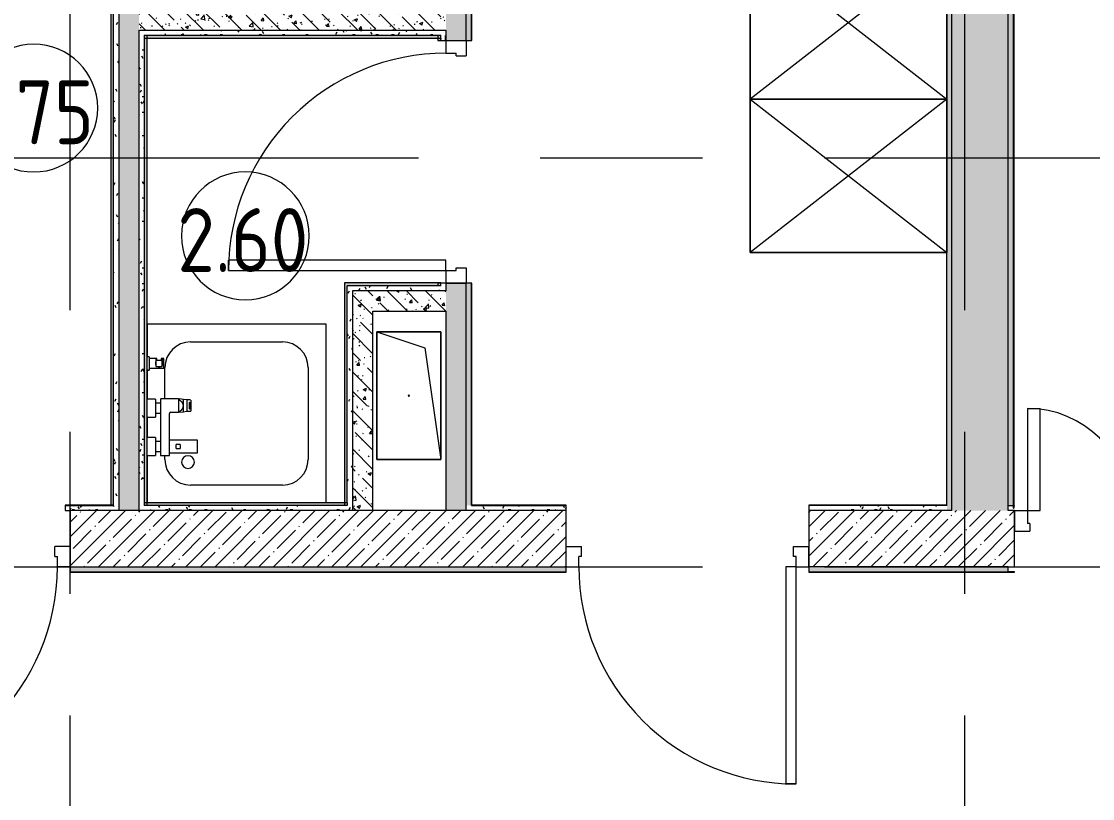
# Model space of a CAD drawing. Header units: millimetres. Extents: x 1322 to 199238, y -8553 to 29000.
# Drawn here: x 13638 to 17829, y 12493 to 15535 of the extents above; entities that cross this region are included whole.
import ezdxf

# ---------------------------------------------------------------- set-up
doc = ezdxf.new("R2010")
doc.units = ezdxf.units.MM
doc.linetypes.add('Осевая', pattern=[3175, 635, -476.25, 1587.5, -476.25])
for name, color, linetype, lineweight in [('A-AREA-IDEN', 7, 'Continuous', 9), ('A-DOOR', 7, 'Continuous', 9), ('A-DOOR-1', 7, 'Continuous', 13), ('A-DOOR-FRAM', 7, 'Continuous', 13), ('A-GENM', 7, 'Continuous', 9), ('A-WALL', 7, 'Continuous', 9), ('I-WALL', 7, 'Continuous', 9), ('P-SANR-FIXT', 7, 'Continuous', 9), ('Оси-2', 7, 'Осевая', 9)]:
    doc.layers.add(name, color=color, linetype=linetype, lineweight=lineweight)
for name, color, linetype, lineweight, true_color in [('A-WALL-1', 7, 'Continuous', 9, 0x3c3c3c), ('A-WALL-FNSH-1', 7, 'Continuous', 9, 0x3c3c3c), ('I-FURN-1', 7, 'Continuous', 9, 0xf0f0f0)]:
    doc.layers.add(name, color=color, linetype=linetype, lineweight=lineweight, true_color=true_color)
doc.styles.add('GOST Common_4', font='GOST_Common.ttf', dxfattribs={"width": 0.9, "height": 250})
pattern_1 = [(45, (-75531.33, 0), (-57.024626, 57.024626), []), (45, (-75474.3, 0), (-57.024626, 57.024626), [100.806, -20.161, 3.353, -16.808])]
pattern_2 = [(135, (-75531.33, 0), (-75.43415, -75.43415), [106.68, -17.78, 3.556, -17.78]), (135, (-75531.33, 75.39), (-75.43415, -75.43415), []), (50, (-75531.33, 0), (127.52922, -11.15758), [13.335, -146.685]), (355, (-75531.33, 0), (-24.66966, 133.74002), [10.668, -117.348]), (100.451, (-75520.7, -0.93), (102.85973, 122.58178), [11.333, -124.663]), (46.184, (-75531.33, 35.56), (189.75516, -29.43036), [20.002, -220.027]), (96.636, (-75515.51, 33.1), (166.1822, 173.1996), [17, -186.995]), (351.184, (-75531.33, 35.56), (166.18393, 173.19757), [16.002, -176.022]), (21, (-75513.55, 26.67), (106.13027, -71.58603), [13.335, -146.685]), (326, (-75513.55, 26.67), (43.26188, 128.93175), [10.668, -117.348]), (71.451, (-75504.7, 20.7), (149.39198, 57.34505), [11.333, -124.663]), (37.5, (-75531.326, 0), (2.162228, 59.188357), [3.353, -112.573, 3.353, -115.773, -117.792]), (37.5, (-75531.326, 0), (2.162228, 59.188357), [-235.052, 3.353, -114.44]), (7.5, (-75531.326, 0), (46.773857, 70.126152), [3.353, -64.567, 3.353, -109.906, -44.894]), (7.5, (-75531.326, 0), (46.773857, 70.126152), [-181.178, 3.353, -41.542]), (327.5, (-75570.975, 0), (94.913671, -4.010093), [3.353, -41.097, 3.353, -135.331, -184.023]), (327.5, (-75570.975, 0), (94.913671, -4.010093), [-183.134, 3.353, -180.67]), (317.5, (-75588.755, 0), (103.69057, 17.79882), [3.353, -54.432, 3.353, -88.748, -130.683]), (317.5, (-75588.755, 0), (103.69057, 17.79882), [-149.885, 3.353, -127.33])]
pattern_3 = [(0, (-75531.326, 0), (121.92, 30.48), [10.058, -81.382, 10.058, -81.382, -487.68]), (0, (-75531.326, 0), (121.92, 30.48), [-182.88, 10.058, -172.822, 10.058, -81.382, -213.36]), (0, (-75531.326, 0), (121.92, 30.48), [-457.2, 10.058, -50.902, 10.058, -142.342]), (120, (-75485.606, 15.24), (-87.356454, 90.345817), [10.058, -81.382, 10.058, -81.382, -487.68]), (120, (-75485.606, 15.24), (-87.356454, 90.345817), [-182.88, 10.058, -172.822, 10.058, -81.382, -213.36]), (120, (-75485.606, 15.24), (-87.356454, 90.345817), [-457.2, 10.058, -50.902, 10.058, -142.342]), (240, (-75470.366, 76.2), (-34.563546, -120.825817), [10.058, -81.382, 10.058, -81.382, -487.68]), (240, (-75470.366, 76.2), (-34.563546, -120.825817), [-182.88, 10.058, -172.822, 10.058, -81.382, -213.36]), (240, (-75470.366, 76.2), (-34.563546, -120.825817), [-457.2, 10.058, -50.902, 10.058, -142.342])]

# ---------------------------------------------------------------- blocks, each defined once
blk = doc.blocks.new('110_Дверь_СКБ_2Ст - Д-1_л_Лестничная клетка EIS60 2-32142534-План размещения напольных электротехнических лючков и розеток 1 этажа в осях 23_1-33')
at = {"layer": 'A-DOOR'}
for centre, radius, start, end in [((662.5, 110), 900, 90, 180), ((-637.5, 110), 400, 360, 90)]:
    blk.add_arc(centre, radius, start, end, dxfattribs=at)
at = {"layer": 'A-DOOR-1'}
for p, q in [((662.5, 1010), (612.5, 1010)), ((612.5, 110), (612.5, 1010)), ((662.5, 1010), (662.5, 110)), ((-637.5, 510), (-587.5, 510)), ((-637.5, 510), (-637.5, 110)), ((-587.5, 110), (-587.5, 510)), ((-637.5, 110), (-587.5, 110)), ((662.5, 110), (612.5, 110))]:
    blk.add_line(p, q, dxfattribs=at)
at = {"layer": 'A-DOOR-FRAM'}
for p, q in [((-687.5, 110), (-687.5, 30)), ((-687.5, 110), (-637.5, 110)), ((-637.5, 110), (-637.5, 60)), ((662.5, 110), (662.5, 60)), ((662.5, 110), (712.5, 110)), ((712.5, 110), (712.5, 30)), ((-627.5, 60), (-637.5, 60)), ((-627.5, 60), (-627.5, 30)), ((652.5, 60), (652.5, 30)), ((662.5, 60), (652.5, 60)), ((-687.5, 30), (-627.5, 30)), ((652.5, 30), (712.5, 30))]:
    blk.add_line(p, q, dxfattribs=at)
blk = doc.blocks.new('110_Дверь_СКБ_1Ст_Внутренняя1 - Д-8 950x2100h_охрана-31784688-План размещения напольных электротехнических лючков и розеток 1 этажа в осях 23_1-33')
at = {"layer": 'A-DOOR'}
blk.add_arc((437.5, 100), 850, 90, 180, dxfattribs=at)
at = {"layer": 'A-DOOR-1'}
for p, q in [((437.5, 950), (397.5, 950)), ((397.5, 100), (397.5, 950)), ((437.5, 950), (437.5, 100)), ((437.5, 100), (397.5, 100))]:
    blk.add_line(p, q, dxfattribs=at)
at = {"layer": 'A-DOOR-FRAM'}
for p, q in [((-462.5, 100), (-462.5, 20)), ((-462.5, 100), (-412.5, 100)), ((-412.5, 100), (-412.5, 60)), ((437.5, 100), (437.5, 60)), ((437.5, 100), (487.5, 100)), ((487.5, 100), (487.5, 20)), ((-402.5, 60), (-412.5, 60)), ((-402.5, 60), (-402.5, 20)), ((427.5, 60), (427.5, 20)), ((437.5, 60), (427.5, 60)), ((-462.5, 20), (-402.5, 20)), ((427.5, 20), (487.5, 20))]:
    blk.add_line(p, q, dxfattribs=at)
blk = doc.blocks.new('110_Дверь_СКБ_1Ст_Внутренняя1 - Д-8_п_ 950x2100h_охрана 2-32201800-План размещения напольных электротехнических лючков и розеток 1 этажа в осях 23_1-33')
at = {"layer": 'A-DOOR'}
blk.add_arc((-412.5, 110), 850, 360, 90, dxfattribs=at)
at = {"layer": 'A-DOOR-1'}
for p, q in [((-412.5, 960), (-372.5, 960)), ((-412.5, 960), (-412.5, 110)), ((-372.5, 110), (-372.5, 960)), ((-412.5, 110), (-372.5, 110))]:
    blk.add_line(p, q, dxfattribs=at)
at = {"layer": 'A-DOOR-FRAM'}
for p, q in [((-412.5, 110), (-462.5, 110)), ((-462.5, 110), (-462.5, 30)), ((-412.5, 110), (-412.5, 70)), ((487.5, 110), (437.5, 110)), ((437.5, 110), (437.5, 70)), ((487.5, 110), (487.5, 30)), ((-412.5, 70), (-402.5, 70)), ((-402.5, 70), (-402.5, 30)), ((427.5, 70), (437.5, 70)), ((427.5, 70), (427.5, 30)), ((-402.5, 30), (-462.5, 30)), ((487.5, 30), (427.5, 30))]:
    blk.add_line(p, q, dxfattribs=at)
blk = doc.blocks.new('110_Дверь_СКБ_1Ст_Внутренняя1 - Д-7_л__950x2100h_Туалет-32209783-План размещения напольных электротехнических лючков и розеток 1 этажа в осях 23_1-33')
at = {"layer": 'A-DOOR'}
blk.add_arc((-412.5, 40), 850, 360, 90, dxfattribs=at)
at = {"layer": 'A-DOOR-1'}
for p, q in [((-412.5, 890), (-372.5, 890)), ((-412.5, 890), (-412.5, 40)), ((-372.5, 40), (-372.5, 890)), ((-412.5, 40), (-372.5, 40))]:
    blk.add_line(p, q, dxfattribs=at)
at = {"layer": 'A-DOOR-FRAM'}
for p, q in [((-412.5, 40), (-462.5, 40)), ((-462.5, 40), (-462.5, -40)), ((-412.5, 40), (-412.5, 0)), ((-412.5, 0), (-402.5, 0)), ((-402.5, 0), (-402.5, -40)), ((427.5, 0), (437.5, 0)), ((427.5, 0), (427.5, -40)), ((487.5, 40), (437.5, 40)), ((437.5, 40), (437.5, 0)), ((487.5, 40), (487.5, -40)), ((-402.5, -40), (-462.5, -40)), ((487.5, -40), (427.5, -40))]:
    blk.add_line(p, q, dxfattribs=at)
blk = doc.blocks.new('SND_Aquanet_Душевой поддон_HX108_Квадратный_С опорами_Сантехкомплект__$ - 700х700-30766568-План размещения напольных электротехнических лючков и розеток 1 этажа в осях 23_1-33')
at = {"layer": 'P-SANR-FIXT'}
for p, q in [((350, 350), (-350, 350)), ((-350, 350), (-350, 220.5)), ((350, -348.9), (350, 350)), ((-180, 280), (180, 280)), ((-350, 171.7), (-350, 56.1)), ((-280, 57.1), (-280, 180)), ((280, 180), (280, -180)), ((-350, -13.9), (-350, -93.9)), ((-350, -163.9), (-350, -348.9)), ((-280, -180), (-280, -164.9)), ((180, -280), (-180, -280))]:
    blk.add_line(p, q, dxfattribs=at)
for centre, radius, start, end in [((-180, 180), 100, 90, 180), ((180, 180), 100, 0, 90), ((-190, -190), 25, 90, 270), ((-190, -190), 25, 270, 90), ((-180, -180), 100, 180, 270), ((180, -180), 100, 270, 0)]:
    blk.add_arc(centre, radius, start, end, dxfattribs=at)
blk = doc.blocks.new('GM_Отверстие прямоугольное _в плите_ - Отверстие-V23-План размещения напольных электротехнических лючков и розеток 1 этажа в осях 23_1-33')
at = {"layer": 'A-GENM'}
for p, q in [((-250, -125), (-250, 125)), ((-250, 125), (250, 125)), ((250, 125), (-250, 125)), ((-250, 125), (-250, -125)), ((-187.5, 62.5), (250, 125)), ((250, 125), (250, -125)), ((250, -125), (250, 125)), ((-250, -125), (-187.5, 62.5)), ((250, -125), (-250, -125)), ((-250, -125), (250, -125))]:
    blk.add_line(p, q, dxfattribs=at)
for start, end in [(360, 180), (180, 360)]:
    blk.add_arc((0, 0), 2.5, start, end, dxfattribs=at)
blk = doc.blocks.new('Шкаф параметрический - 1_151б-V90-План размещения напольных электротехнических лючков и розеток 1 этажа в осях 23_1-33')
at = {"layer": 'I-FURN-1'}
for p, q in [((0, 0), (600, -770)), ((0, -770), (600, 0)), ((600, 0), (0, 0)), ((0, 0), (0, -770)), ((0, -770), (0, 0)), ((0, 0), (600, 0)), ((600, -770), (600, 0)), ((600, 0), (600, -770)), ((0, -770), (600, -770)), ((600, -770), (0, -770))]:
    blk.add_line(p, q, dxfattribs=at)
blk = doc.blocks.new('Смеситель для ванны с душевым гарнитуром - Смеситель для ванны с душевым гарнитуром-30756537-План размещения напольных электротехнических лючков и розеток 1 этажа в осях 23_1-33')
at = {"layer": 'P-SANR-FIXT'}
for p, q in [((86751.6, 16069), (86751.6, 16036)), ((86751.6, 16069), (86751.6, 16036)), ((86821.6, 16036), (86821.6, 16069)), ((86821.6, 16036), (86821.6, 16069)), ((86901.6, 16069), (86901.6, 16036)), ((86901.6, 16069), (86901.6, 16036)), ((86971.6, 16036), (86971.6, 16069)), ((86971.6, 16036), (86971.6, 16069)), ((87085.6, 16069), (87085.6, 16061)), ((87087.2, 16061), (87085.6, 16061)), ((87085.6, 16061), (87087.2, 16061)), ((87136, 16061), (87087.2, 16061)), ((87092.4, 16061), (87092.4, 16003)), ((87130.9, 16033.7), (87130.9, 16061)), ((87136, 16061), (87137.6, 16061)), ((87137.6, 16061), (87136, 16061)), ((87137.6, 16061), (87137.6, 16069)), ((86750.6, 16015.7), (86750.6, 15982.7)), ((86750.6, 16015.7), (86750.6, 15982.7)), ((86821.6, 16036), (86751.6, 16036)), ((86821.6, 16036), (86751.6, 16036)), ((86971.6, 16016.7), (86751.6, 16016.7)), ((86971.6, 16016.7), (86751.6, 16016.7)), ((86767.4, 16036), (86767.4, 16016.7)), ((86805.9, 16016.7), (86805.9, 16036)), ((86971.6, 16036), (86901.6, 16036)), ((86971.6, 16036), (86901.6, 16036)), ((86917.4, 16036), (86917.4, 16016.7)), ((86955.9, 16016.7), (86955.9, 16036)), ((86972.6, 15946.2), (86972.6, 16015.7)), ((86972.6, 15946.2), (86972.6, 16015.7)), ((87123.6, 16034.2), (87099.6, 16034.2)), ((87099.6, 16034.2), (87099.6, 16010.2)), ((87099.6, 16010.2), (87123.6, 16010.2)), ((87103.2, 16010.2), (87103.2, 16008.7)), ((87103.2, 16010.2), (87103.2, 16008.7)), ((87103.2, 16010.2), (87103.2, 16008.7)), ((87103.2, 16010.2), (87103.2, 16008.7)), ((87103.2, 16010.2), (87103.2, 16008.7)), ((87103.2, 16010.2), (87103.2, 16008.7)), ((87103.2, 16010.2), (87103.2, 16008.7)), ((87103.2, 16010.2), (87103.2, 16008.7)), ((87106.4, 16008.7), (87103.2, 16008.7)), ((87103.2, 16008.7), (87106.4, 16008.7)), ((87106.4, 16008.7), (87103.2, 16008.7)), ((87103.2, 16008.7), (87106.4, 16008.7)), ((87106.4, 16008.7), (87103.2, 16008.7)), ((87103.2, 16008.7), (87106.4, 16008.7)), ((87106.4, 16008.7), (87103.2, 16008.7)), ((87103.2, 16008.7), (87106.4, 16008.7)), ((87106.4, 16008.7), (87103.2, 16008.7)), ((87103.2, 16008.7), (87106.4, 16008.7)), ((87106.4, 16008.7), (87103.2, 16008.7)), ((87103.2, 16008.7), (87106.4, 16008.7)), ((87106.4, 16008.7), (87103.2, 16008.7)), ((87103.2, 16008.7), (87106.4, 16008.7)), ((87106.4, 16008.7), (87103.2, 16008.7)), ((87103.2, 16008.7), (87106.4, 16008.7)), ((87106.4, 16008.7), (87106.4, 16010.2)), ((87106.4, 16008.7), (87106.4, 16010.2)), ((87106.4, 16008.7), (87106.4, 16010.2)), ((87106.4, 16008.7), (87106.4, 16010.2)), ((87106.4, 16008.7), (87106.4, 16010.2)), ((87106.4, 16008.7), (87106.4, 16010.2)), ((87106.4, 16008.7), (87106.4, 16010.2)), ((87106.4, 16008.7), (87106.4, 16010.2)), ((87107.8, 16010.2), (87107.8, 16008.7)), ((87107.8, 16010.2), (87107.8, 16008.7)), ((87107.8, 16010.2), (87107.8, 16008.7)), ((87107.8, 16010.2), (87107.8, 16008.7)), ((87107.8, 16010.2), (87107.8, 16008.7)), ((87107.8, 16010.2), (87107.8, 16008.7)), ((87107.8, 16010.2), (87107.8, 16008.7)), ((87107.8, 16010.2), (87107.8, 16008.7)), ((87111, 16008.7), (87107.8, 16008.7)), ((87107.8, 16008.7), (87111, 16008.7)), ((87111, 16008.7), (87107.8, 16008.7)), ((87107.8, 16008.7), (87111, 16008.7)), ((87111, 16008.7), (87107.8, 16008.7)), ((87107.8, 16008.7), (87111, 16008.7)), ((87111, 16008.7), (87107.8, 16008.7)), ((87107.8, 16008.7), (87111, 16008.7)), ((87111, 16008.7), (87107.8, 16008.7)), ((87107.8, 16008.7), (87111, 16008.7)), ((87111, 16008.7), (87107.8, 16008.7)), ((87107.8, 16008.7), (87111, 16008.7)), ((87111, 16008.7), (87107.8, 16008.7)), ((87107.8, 16008.7), (87111, 16008.7)), ((87111, 16008.7), (87107.8, 16008.7)), ((87107.8, 16008.7), (87111, 16008.7)), ((87111, 16008.7), (87111, 16010.2)), ((87111, 16008.7), (87111, 16010.2)), ((87111, 16008.7), (87111, 16010.2)), ((87111, 16008.7), (87111, 16010.2)), ((87111, 16008.7), (87111, 16010.2)), ((87111, 16008.7), (87111, 16010.2)), ((87111, 16008.7), (87111, 16010.2)), ((87111, 16008.7), (87111, 16010.2)), ((87112.3, 16010.2), (87112.3, 16008.7)), ((87112.3, 16010.2), (87112.3, 16008.7)), ((87112.3, 16010.2), (87112.3, 16008.7)), ((87112.3, 16010.2), (87112.3, 16008.7)), ((87112.3, 16010.2), (87112.3, 16008.7)), ((87112.3, 16010.2), (87112.3, 16008.7)), ((87112.3, 16010.2), (87112.3, 16008.7)), ((87112.3, 16010.2), (87112.3, 16008.7)), ((87115.5, 16008.7), (87112.3, 16008.7)), ((87112.3, 16008.7), (87115.5, 16008.7)), ((87115.5, 16008.7), (87112.3, 16008.7)), ((87112.3, 16008.7), (87115.5, 16008.7)), ((87115.5, 16008.7), (87112.3, 16008.7)), ((87112.3, 16008.7), (87115.5, 16008.7)), ((87115.5, 16008.7), (87112.3, 16008.7)), ((87112.3, 16008.7), (87115.5, 16008.7)), ((87115.5, 16008.7), (87112.3, 16008.7)), ((87112.3, 16008.7), (87115.5, 16008.7)), ((87115.5, 16008.7), (87112.3, 16008.7)), ((87112.3, 16008.7), (87115.5, 16008.7)), ((87115.5, 16008.7), (87112.3, 16008.7)), ((87112.3, 16008.7), (87115.5, 16008.7)), ((87115.5, 16008.7), (87112.3, 16008.7)), ((87112.3, 16008.7), (87115.5, 16008.7)), ((87115.5, 16008.7), (87115.5, 16010.2)), ((87115.5, 16008.7), (87115.5, 16010.2)), ((87115.5, 16008.7), (87115.5, 16010.2)), ((87115.5, 16008.7), (87115.5, 16010.2)), ((87115.5, 16008.7), (87115.5, 16010.2)), ((87115.5, 16008.7), (87115.5, 16010.2)), ((87115.5, 16008.7), (87115.5, 16010.2)), ((87115.5, 16008.7), (87115.5, 16010.2)), ((87116.8, 16010.2), (87116.8, 16008.7)), ((87116.8, 16010.2), (87116.8, 16008.7)), ((87116.8, 16010.2), (87116.8, 16008.7)), ((87116.8, 16010.2), (87116.8, 16008.7)), ((87116.8, 16010.2), (87116.8, 16008.7)), ((87116.8, 16010.2), (87116.8, 16008.7)), ((87116.8, 16010.2), (87116.8, 16008.7)), ((87116.8, 16010.2), (87116.8, 16008.7)), ((87120, 16008.7), (87116.8, 16008.7)), ((87116.8, 16008.7), (87120, 16008.7)), ((87120, 16008.7), (87116.8, 16008.7)), ((87116.8, 16008.7), (87120, 16008.7)), ((87120, 16008.7), (87116.8, 16008.7)), ((87116.8, 16008.7), (87120, 16008.7)), ((87120, 16008.7), (87116.8, 16008.7)), ((87116.8, 16008.7), (87120, 16008.7)), ((87120, 16008.7), (87116.8, 16008.7)), ((87116.8, 16008.7), (87120, 16008.7)), ((87120, 16008.7), (87116.8, 16008.7)), ((87116.8, 16008.7), (87120, 16008.7)), ((87120, 16008.7), (87116.8, 16008.7)), ((87116.8, 16008.7), (87120, 16008.7)), ((87120, 16008.7), (87116.8, 16008.7)), ((87116.8, 16008.7), (87120, 16008.7)), ((87120, 16008.7), (87120, 16010.2)), ((87120, 16008.7), (87120, 16010.2)), ((87120, 16008.7), (87120, 16010.2)), ((87120, 16008.7), (87120, 16010.2)), ((87120, 16008.7), (87120, 16010.2)), ((87120, 16008.7), (87120, 16010.2)), ((87120, 16008.7), (87120, 16010.2)), ((87120, 16008.7), (87120, 16010.2)), ((87123.6, 16010.2), (87123.6, 16034.2)), ((87130.9, 16033.7), (87123.6, 16033.7)), ((87123.6, 16033.7), (87130.9, 16033.7)), ((87123.6, 16031.2), (87130.4, 16031.2)), ((87130.4, 16013.2), (87123.6, 16013.2)), ((87123.6, 16010.5), (87130.9, 16010.5)), ((87130.9, 16010.5), (87123.6, 16010.5)), ((87130.9, 16031.7), (87130.9, 16033.7)), ((87130.9, 16010.5), (87130.9, 16012.7)), ((87130.9, 16003), (87130.9, 16010.5)), ((86751.6, 15981.7), (86915.6, 15981.7)), ((86751.6, 15981.7), (86915.6, 15981.7)), ((86761.6, 15981.7), (86761.6, 15872.2)), ((86811.6, 15872.2), (86811.6, 15981.7)), ((86920.6, 15976.7), (86920.6, 15946.2)), ((86920.6, 15976.7), (86920.6, 15946.2)), ((87092.4, 16003), (87130.9, 16003)), ((86778.6, 15955.7), (86778.6, 15939.7)), ((86779.1, 15955.7), (86778.6, 15955.7)), ((86778.6, 15955.7), (86779.1, 15955.7)), ((86779.1, 15939.7), (86778.6, 15939.7)), ((86778.6, 15939.7), (86779.1, 15939.7)), ((86779.1, 15955.7), (86794.1, 15955.7)), ((86794.1, 15939.7), (86779.1, 15939.7)), ((86794.1, 15955.7), (86794.6, 15955.7)), ((86794.6, 15955.7), (86794.1, 15955.7)), ((86794.1, 15939.7), (86794.6, 15939.7)), ((86794.6, 15939.7), (86794.1, 15939.7)), ((86794.6, 15939.7), (86794.6, 15955.7)), ((86920.7, 15942.6), (86920.7, 15943.4)), ((86924.1, 15943.4), (86920.7, 15943.4)), ((86920.7, 15942.6), (86922.6, 15927)), ((86921.6, 15945.2), (86971.6, 15945.2)), ((86921.6, 15945.2), (86971.6, 15945.2)), ((86922.6, 15927), (86970.6, 15927)), ((86922.6, 15927), (86924.2, 15914.1)), ((86972.5, 15943.4), (86967.6, 15943.4)), ((86969, 15914.1), (86970.6, 15927)), ((86970.6, 15927), (86972.5, 15942.6)), ((86972.5, 15943.4), (86972.5, 15942.6)), ((86924.2, 15914.1), (86924.4, 15912.6)), ((86924.4, 15912.6), (86968.8, 15912.6)), ((86924.4, 15912.6), (86924.7, 15910.2)), ((86924.6, 15910.2), (86924.6, 15901.4)), ((86924.6, 15901.4), (86925.1, 15897.9)), ((86968.1, 15897.9), (86925.1, 15897.9)), ((86934.1, 15902.5), (86934.1, 15904.1)), ((86934.1, 15904), (86934.1, 15902.5)), ((86934.1, 15900.1), (86934.1, 15902.5)), ((86934.1, 15901.9), (86936.2, 15901.9)), ((86936.2, 15902.8), (86957, 15902.8)), ((86936.2, 15899.8), (86936.2, 15902.8)), ((86957, 15899.8), (86936.2, 15899.8)), ((86957, 15899.8), (86957, 15902.8)), ((86957, 15901.9), (86959.1, 15901.9)), ((86959.1, 15902.5), (86959.1, 15904.1)), ((86959.1, 15902.5), (86959.1, 15904)), ((86959.1, 15902.5), (86959.1, 15900.1)), ((86968.1, 15897.9), (86968.6, 15901.4)), ((86968.6, 15910.2), (86968.8, 15912.6)), ((86968.6, 15901.4), (86968.6, 15910.2)), ((86968.8, 15912.6), (86969, 15914.1)), ((86762.1, 15871.7), (86811.1, 15871.7))]:
    blk.add_line(p, q, dxfattribs=at)
at = {"layer": 'P-SANR-FIXT', "flags": 128}
for points in [[(86944.6, 15928.3), (86943.6, 15928.4), (86942.6, 15928.5), (86941.6, 15928.6), (86940.6, 15928.8), (86939.7, 15929), (86938.7, 15929.3), (86937.7, 15929.6), (86936.8, 15929.9), (86935.9, 15930.3), (86935, 15930.7), (86934.1, 15931.1), (86933.2, 15931.6), (86932.3, 15932.1), (86931.5, 15932.7), (86930.7, 15933.2), (86929.9, 15933.9), (86929.1, 15934.5), (86928.4, 15935.2), (86927.7, 15935.9), (86927, 15936.6), (86926.3, 15937.4), (86925.7, 15938.2), (86925.1, 15939), (86924.6, 15939.8), (86924, 15940.6), (86923.6, 15941.5), (86923.1, 15942.4), (86922.7, 15943.3), (86922.3, 15944.2), (86922, 15945.2)], [(86969.3, 15945.2), (86968.9, 15944.3), (86968.5, 15943.3), (86968.1, 15942.4), (86967.7, 15941.5), (86967.2, 15940.7), (86966.7, 15939.8), (86966.1, 15939), (86965.5, 15938.2), (86964.9, 15937.4), (86964.2, 15936.6), (86963.6, 15935.9), (86962.8, 15935.2), (86962.1, 15934.5), (86961.3, 15933.9), (86960.6, 15933.3), (86959.7, 15932.7), (86958.9, 15932.1), (86958, 15931.6), (86957.2, 15931.1), (86956.3, 15930.7), (86955.4, 15930.3), (86954.4, 15929.9), (86953.5, 15929.6), (86952.5, 15929.3), (86951.6, 15929), (86950.6, 15928.8), (86949.6, 15928.6), (86948.6, 15928.5), (86947.6, 15928.4), (86946.6, 15928.3), (86945.6, 15928.3)], [(86934.1, 15902.5), (86934.2, 15902.6), (86934.3, 15902.7), (86934.6, 15902.7), (86934.9, 15902.7), (86935.3, 15902.8), (86935.8, 15902.8), (86936.2, 15902.8)], [(86936.2, 15899.8), (86935.8, 15899.8), (86935.3, 15899.8), (86934.9, 15899.9), (86934.6, 15899.9), (86934.3, 15900), (86934.2, 15900)], [(86957, 15902.8), (86957.5, 15902.8), (86957.9, 15902.8), (86958.3, 15902.7), (86958.6, 15902.7), (86958.9, 15902.7), (86959.1, 15902.6), (86959.1, 15902.5)], [(86959.1, 15900), (86958.9, 15900), (86958.6, 15899.9), (86958.3, 15899.9), (86957.9, 15899.8), (86957.5, 15899.8), (86957, 15899.8)]]:
    blk.add_lwpolyline(points, dxfattribs=at)
at = {"layer": 'P-SANR-FIXT'}
for centre, radius, start, end in [((86751.6, 16015.7), 1, 90, 180), ((86751.6, 16015.7), 1, 90, 180), ((86971.6, 16015.7), 1, 0, 90), ((86971.6, 16015.7), 1, 0, 90), ((87111.6, 16022.2), 14.2, 148.2631, 211.8541), ((87111.6, 16022.2), 14.2, 148.2631, 211.8541), ((87111.6, 16022.2), 14.2, 58.1524, 121.7439), ((87111.6, 16022.2), 14.2, 58.1524, 121.7439), ((87111.6, 16022.2), 14.2, 238.3082, 302.0443), ((87111.6, 16022.2), 14.2, 238.3082, 302.0443), ((87130.4, 16031.7), 0.5, 270, 0), ((87130.4, 16012.7), 0.5, 0, 90), ((86751.6, 15982.7), 1, 180, 270), ((86751.6, 15982.7), 1, 180, 270), ((86915.6, 15976.7), 5, 0, 90), ((86915.6, 15976.7), 5, 0, 90), ((86921.6, 15946.2), 1, 180, 270), ((86921.6, 15946.2), 1, 180, 270), ((86971.6, 15946.2), 1, 270, 0), ((86971.6, 15946.2), 1, 270, 0), ((86762.1, 15872.2), 0.5, 180, 270), ((86811.1, 15872.2), 0.5, 270, 0)]:
    blk.add_arc(centre, radius, start, end, dxfattribs=at)
blk = doc.blocks.new('Марка_Помещения - Номер-25198446-План размещения напольных электротехнических лючков и розеток 1 этажа в осях 23_1-33')
at = {"layer": 'A-AREA-IDEN'}
for start, end in [(360, 180), (180, 360)]:
    blk.add_arc((0, 0), 2.5, start, end, dxfattribs=at)

msp = doc.modelspace()

# ---------------------------------------------------------------- hatches: boundary and pattern name
at = {"layer": 'I-WALL'}
h = msp.add_hatch(dxfattribs=at)
h.set_pattern_fill('FP_2', color=256, style=0, pattern_type=2)
h.set_pattern_definition(pattern_1)
h.paths.add_polyline_path([(17278.7, 13620), (17498.7, 13620), (17498.7, 21150), (17278.7, 21150), (17278.7, 14834.4)])
h = msp.add_hatch(dxfattribs=at)
h.set_pattern_fill('FP_31', color=256, style=0, pattern_type=2)
h.set_pattern_definition(pattern_3)
h.paths.add_polyline_path([(17498.7, 13640), (17518.7, 13641), (17518.7, 21130), (17498.7, 21130), (17498.7, 14834.4)])
h = msp.add_hatch(dxfattribs=at)
h.set_pattern_fill('FP_6', color=256, style=0, pattern_type=2)
h.set_pattern_definition(pattern_2)
h.paths.add_polyline_path([(14018.7, 13620), (14098.7, 13620), (14098.7, 17050), (14018.7, 17050), (14018.7, 13768.7)])
h = msp.add_hatch(dxfattribs=at)
h.set_pattern_fill('FP_6', color=256, style=0, pattern_type=2)
h.set_pattern_definition(pattern_2)
h.paths.add_polyline_path([(15378.6, 13620), (15378.6, 14510.1), (15298.6, 14510.1), (15298.6, 13620)])
h.paths.add_polyline_path([(15378.6, 15460.1), (15378.6, 15980.1), (15298.6, 15980.1), (15298.6, 15460.1)])
h.paths.add_polyline_path([(15378.6, 16930.1), (15378.6, 17050), (15298.6, 17050), (15298.6, 16930.1)])
h = msp.add_hatch(dxfattribs=at)
h.set_pattern_fill('FP_31', color=256, style=0, pattern_type=2)
h.set_pattern_definition(pattern_3)
h.paths.add_polyline_path([(15398.6, 13640), (15398.6, 14510.1), (15378.6, 14510.1), (15378.6, 13640)])
h.paths.add_polyline_path([(15378.6, 15460.1), (15398.6, 15460.1), (15398.6, 15980.1), (15378.6, 15980.1)])
h.paths.add_polyline_path([(15378.6, 16930.1), (15398.6, 16930.1), (15398.6, 17050), (15378.6, 17050)])
h = msp.add_hatch(dxfattribs=at)
h.set_pattern_fill('FP_31', color=256, style=0, pattern_type=2)
h.set_pattern_definition(pattern_3)
h.paths.add_polyline_path([(17278.7, 13620), (17278.7, 17030), (17258.7, 17030), (17258.7, 13620)])
for points in [[(13998.7, 13640), (13998.7, 16080), (13987.7, 16080), (13987.7, 13640)], [(15278.6, 15469.1), (15278.6, 15480.1), (14118.7, 15480.1), (14118.7, 15469.1), (14999.6, 15469.1)], [(14118.7, 13640), (14129.7, 13640), (14129.7, 15480.1), (14118.7, 15480.1), (14118.7, 13768.7)], [(14902, 13640), (14913, 13640), (14913, 14511), (14902, 14511), (14902, 14225.5)], [(15278.6, 14500), (15278.6, 14511), (14913, 14511), (14913, 14500), (14999.6, 14500)], [(14913, 13640), (14913, 13651), (14118.7, 13651), (14118.7, 13640), (14334.6, 13640)]]:
    msp.add_hatch(color=256, dxfattribs=at).paths.add_polyline_path(points)
h = msp.add_hatch(dxfattribs=at)
h.set_pattern_fill('FP_31', color=256, style=0, pattern_type=2)
h.set_pattern_definition(pattern_3)
h.paths.add_polyline_path([(13998.7, 13640), (14018.7, 13640), (14018.7, 16080), (13998.7, 16080), (13998.7, 13641)])
h = msp.add_hatch(dxfattribs=at)
h.set_pattern_fill('FP_6', color=256, style=0, pattern_type=2)
h.set_pattern_definition(pattern_2)
h.paths.add_polyline_path([(15298.6, 15500.1), (15298.6, 15580.1), (14098.7, 15580.1), (14098.7, 15500.1), (14999.6, 15500.1)])
h = msp.add_hatch(dxfattribs=at)
h.set_pattern_fill('FP_31', color=256, style=0, pattern_type=2)
h.set_pattern_definition(pattern_3)
h.paths.add_polyline_path([(14118.7, 13640), (14118.7, 15500.1), (14098.7, 15500.1), (14098.7, 13640)])
h = msp.add_hatch(dxfattribs=at)
h.set_pattern_fill('FP_31', color=256, style=0, pattern_type=2)
h.set_pattern_definition(pattern_3)
h.paths.add_polyline_path([(15298.6, 15480.1), (15298.6, 15500.1), (14118.7, 15500.1), (14118.7, 15480.1), (15278.6, 15480.1)])
h = msp.add_hatch(color=256, dxfattribs=at)
h.paths.add_polyline_path([(15267.6, 14500), (15278.6, 14500), (15278.6, 14510.1), (15267.6, 14510.1)])
h.paths.add_polyline_path([(15267.6, 15460.1), (15278.6, 15460.1), (15278.6, 15480.1), (15267.6, 15480.1)])
h = msp.add_hatch(dxfattribs=at)
h.set_pattern_fill('FP_31', color=256, style=0, pattern_type=2)
h.set_pattern_definition(pattern_3)
h.paths.add_polyline_path([(15278.6, 14480), (15298.6, 14480), (15298.6, 14510.1), (15278.6, 14510.1), (15278.6, 14500)])
h.paths.add_polyline_path([(15278.6, 15460.1), (15297.6, 15460.1), (15298.6, 15480.1), (15278.6, 15480.1), (15278.6, 15469.1)])
h = msp.add_hatch(dxfattribs=at)
h.set_pattern_fill('FP_31', color=256, style=0, pattern_type=2)
h.set_pattern_definition(pattern_3)
h.paths.add_polyline_path([(14933, 14480), (15278.6, 14480), (15278.6, 14500), (14913, 14500), (14913, 14480)])
h = msp.add_hatch(dxfattribs=at)
h.set_pattern_fill('FP_31', color=256, style=0, pattern_type=2)
h.set_pattern_definition(pattern_3)
h.paths.add_polyline_path([(14933, 13640), (14933, 14480), (14913, 14480), (14913, 13640)])
h = msp.add_hatch(dxfattribs=at)
h.set_pattern_fill('FP_6', color=256, style=0, pattern_type=2)
h.set_pattern_definition(pattern_2)
h.paths.add_polyline_path([(15013, 14400), (15298.6, 14400), (15298.6, 14480), (14933, 14480), (14933, 14400), (14999.6, 14400)])
h = msp.add_hatch(dxfattribs=at)
h.set_pattern_fill('FP_6', color=256, style=0, pattern_type=2)
h.set_pattern_definition(pattern_2)
h.paths.add_polyline_path([(14933, 13620), (15013, 13620), (15013, 14400), (14933, 14400), (14933, 14225.5)])
h = msp.add_hatch(dxfattribs=at)
h.set_pattern_fill('FP_31', color=256, style=0, pattern_type=2)
h.set_pattern_definition(pattern_3)
h.paths.add_polyline_path([(13828.7, 13620), (13828.7, 13640), (13808.7, 13640), (13808.7, 13620)])
h = msp.add_hatch(dxfattribs=at)
h.set_pattern_fill('FP_31', color=256, style=0, pattern_type=2)
h.set_pattern_definition(pattern_3)
h.paths.add_polyline_path([(14018.7, 13620), (14018.7, 13640), (13828.7, 13640), (13828.7, 13620), (14002.1, 13620)])
h = msp.add_hatch(dxfattribs=at)
h.set_pattern_fill('FP_2', color=256, style=0, pattern_type=2)
h.set_pattern_definition(pattern_1)
h.paths.add_polyline_path([(17278.7, 13400), (17278.7, 13620), (16718.7, 13620), (16718.7, 13400), (16994.7, 13400)])
h.paths.add_polyline_path([(15664.7, 13400), (15768.7, 13400), (15768.7, 13620), (13828.7, 13620), (13828.7, 13400), (14334.6, 13400)])
h = msp.add_hatch(dxfattribs=at)
h.set_pattern_fill('FP_31', color=256, style=0, pattern_type=2)
h.set_pattern_definition(pattern_3)
h.paths.add_polyline_path([(14334.6, 13620), (14933, 13620), (14933, 13640), (14098.7, 13640), (14098.7, 13620), (14168.3, 13620)])
h = msp.add_hatch(dxfattribs=at)
h.set_pattern_fill('FP_31', color=256, style=0, pattern_type=2)
h.set_pattern_definition(pattern_3)
h.paths.add_polyline_path([(17258.7, 13620), (17258.7, 13640), (16718.7, 13640), (16718.7, 13620), (16994.7, 13620)])
h.paths.add_polyline_path([(15664.7, 13620), (15768.7, 13620), (15768.7, 13640), (15378.6, 13640), (15378.6, 13620)])
h = msp.add_hatch(dxfattribs=at)
h.set_pattern_fill('FP_2', color=256, style=0, pattern_type=2)
h.set_pattern_definition(pattern_1)
h.paths.add_polyline_path([(19268.7, 13400), (19268.7, 13620), (18923.7, 13620), (18923.7, 13400)])
h.paths.add_polyline_path([(17278.7, 13400), (17523.7, 13400), (17523.7, 13620), (17278.7, 13620)])
h = msp.add_hatch(dxfattribs=at)
h.set_pattern_fill('FP_31', color=256, style=0, pattern_type=2)
h.set_pattern_definition(pattern_3)
h.paths.add_polyline_path([(22268.7, 13380), (22268.7, 13400), (21988.7, 13400), (21988.7, 13380)])
h.paths.add_polyline_path([(21288.7, 13380), (21288.7, 13400), (20918.7, 13400), (20918.7, 13380)])
h.paths.add_polyline_path([(19468.7, 13380), (19468.7, 13400), (18948.7, 13400), (18948.7, 13380)])
h.paths.add_polyline_path([(16718.7, 13380), (17498.7, 13380), (17498.7, 13400), (16718.7, 13400)])
h.paths.add_polyline_path([(15664.7, 13380), (15768.7, 13380), (15768.7, 13400), (13828.7, 13400), (13828.7, 13380), (14334.6, 13380)])
h.paths.add_polyline_path([(12878.7, 13380), (12878.7, 13400), (12668.7, 13400), (12668.7, 13380)])
h.paths.add_polyline_path([(11087.1, 13380), (11087.1, 13400), (10558.7, 13400), (10558.7, 13380)])
h.paths.add_polyline_path([(11787.1, 13380), (11968.7, 13380), (11968.7, 13400), (11787.1, 13400)])
h.paths.add_polyline_path([(9608.7, 13380), (9608.7, 13400), (9359.3, 13400), (9359.3, 13380)])

# ---------------------------------------------------------------- linework, layer by layer
at = {"layer": 'A-WALL'}
for p, q in [((17258.7, 13640), (17258.7, 17030)), ((13998.7, 13640), (13998.7, 16069)), ((14118.7, 15480.1), (15278.6, 15480.1)), ((14118.7, 15469.1), (14118.7, 13640)), ((15278.6, 15469.1), (15278.6, 15480.1)), ((15297.6, 15460.1), (15297.6, 15479.1)), ((15297.6, 15479.1), (15298.6, 15479.1)), ((15278.6, 14500), (15278.6, 14510.1)), ((15398.6, 13640), (15398.6, 14510.1)), ((13828.7, 13640), (13998.7, 13640)), ((14913, 13651), (14913, 13640)), ((15398.6, 13640), (15768.7, 13640)), ((17258.7, 13640), (16718.7, 13640)), ((17518.7, 13653), (17518.7, 13640)), ((13828.7, 13380), (15768.7, 13380)), ((16718.7, 13380), (17498.7, 13380))]:
    msp.add_line(p, q, dxfattribs=at)
at = {"layer": 'A-WALL-1'}
for p, q in [((17498.7, 13620), (17498.7, 21150)), ((17278.7, 13620), (17278.7, 17050)), ((14018.7, 16100), (14018.7, 13620)), ((15378.6, 15460.1), (15378.6, 15980.1)), ((15398.6, 15460.1), (15398.6, 15980.1)), ((14098.7, 15500.1), (15298.6, 15500.1)), ((14098.7, 13620), (14098.7, 15500.1)), ((15298.6, 15500.1), (15298.6, 15460.1)), ((15278.6, 15460.1), (15297.6, 15460.1)), ((15298.6, 15460.1), (15398.6, 15460.1)), ((15278.6, 14500), (14913, 14500)), ((15398.6, 14510.1), (15278.6, 14510.1)), ((15298.6, 14510.1), (15298.6, 14480)), ((15378.6, 13620), (15378.6, 14510.1)), ((15298.6, 14480), (14933, 14480)), ((14933, 14480), (14933, 13620)), ((15013, 14400), (15298.6, 14400)), ((15013, 13620), (15013, 14400)), ((15298.6, 14400), (15298.6, 13620)), ((13808.7, 13640), (13808.7, 13620)), ((13808.7, 13620), (13828.7, 13620)), ((15768.7, 13620), (13828.7, 13620)), ((13828.7, 13620), (13828.7, 13380)), ((14913, 13640), (14118.7, 13640)), ((15768.7, 13380), (15768.7, 13640)), ((16718.7, 13640), (16718.7, 13380)), ((17278.7, 13620), (16718.7, 13620)), ((17498.7, 13640), (17518.7, 13640)), ((17523.7, 13620), (17498.7, 13620)), ((17523.7, 13400), (17523.7, 13620)), ((13828.7, 13400), (15768.7, 13400)), ((17498.7, 13400), (16718.7, 13400)), ((17278.7, 13400), (17523.7, 13400)), ((17498.7, 13380), (17498.7, 13400))]:
    msp.add_line(p, q, dxfattribs=at)
at = {"layer": 'A-WALL-FNSH-1'}
for p, q in [((17518.7, 21130), (17518.7, 13653)), ((17257.7, 17029), (17257.7, 13641)), ((13987.7, 16080), (13987.7, 13640)), ((15399.6, 15460.1), (15399.6, 15980.1)), ((14118.7, 15480.1), (14118.7, 15469.1)), ((14118.7, 15469.1), (15278.6, 15469.1)), ((14129.7, 13640), (14129.7, 15480.1)), ((15267.6, 15480.1), (15267.6, 15460.1)), ((15278.6, 15460.1), (15278.6, 15469.1)), ((15267.6, 15460.1), (15278.6, 15460.1)), ((15297.6, 15460.1), (15298.6, 15460.1)), ((15398.6, 15460.1), (15399.6, 15460.1)), ((14902, 14511), (14902, 13640)), ((15278.6, 14511), (14902, 14511)), ((14913, 13651), (14913, 14500)), ((15278.6, 14510.1), (15267.6, 14510.1)), ((15267.6, 14510.1), (15267.6, 14500)), ((15278.6, 14510.1), (15278.6, 14511)), ((15399.6, 14510.1), (15398.6, 14510.1)), ((15399.6, 13641), (15399.6, 14510.1)), ((13998.7, 13641), (13808.7, 13641)), ((13808.7, 13641), (13808.7, 13640)), ((13808.7, 13640), (13828.7, 13640)), ((14913, 13651), (14118.7, 13651)), ((15768.7, 13641), (15399.6, 13641)), ((15768.7, 13640), (15768.7, 13641)), ((17257.7, 13641), (16718.7, 13641)), ((16718.7, 13641), (16718.7, 13640)), ((17518.7, 13640), (17523.7, 13640)), ((17523.7, 13641), (17519.7, 13641)), ((17523.7, 13640), (17523.7, 13641)), ((13828.7, 13380), (13828.7, 13379)), ((13828.7, 13379), (15768.7, 13379)), ((15768.7, 13379), (15768.7, 13380)), ((16718.7, 13380), (16718.7, 13379)), ((16718.7, 13379), (17523.7, 13379)), ((17523.7, 13380), (17498.7, 13380)), ((17523.7, 13379), (17523.7, 13380))]:
    msp.add_line(p, q, dxfattribs=at)
at = {"layer": 'I-WALL'}
for p, q in [((17519.7, 13630), (17519.7, 21130)), ((17520.7, 21130), (17520.7, 13630)), ((17519.7, 13630), (17520.7, 13630))]:
    msp.add_line(p, q, dxfattribs=at)
at = {"layer": 'Оси-2'}
for p, q in [((13828.7, 593.7), (13828.7, 19415.1)), ((17328.7, 593.7), (17328.7, 19415.1)), ((9318.1, 15000), (46628.7, 15000)), ((9318.1, 13400), (44187.7, 13400))]:
    msp.add_line(p, q, dxfattribs=at)

# ---------------------------------------------------------------- block references
at = {"layer": 'A-AREA-IDEN', "xscale": 99.99999999999993, "yscale": 99.99999999999993, "zscale": 99.99999999999993}
for p in [(13686.5, 15195.3), (14514.2, 14695.3)]:
    msp.add_blockref('Марка_Помещения - Номер-25198446-План размещения напольных электротехнических лючков и розеток 1 этажа в осях 23_1-33', p, dxfattribs=at)
at = {"layer": 'A-DOOR'}
for name, p, rotation in [('110_Дверь_СКБ_1Ст_Внутренняя1 - Д-7_л__950x2100h_Туалет-32209783-План размещения напольных электротехнических лючков и розеток 1 этажа в осях 23_1-33', (15338.6, 14972.6), 90), ('110_Дверь_СКБ_1Ст_Внутренняя1 - Д-8 950x2100h_охрана-31784688-План размещения напольных электротехнических лючков и розеток 1 этажа в осях 23_1-33', (13366.2, 13500), 180), ('110_Дверь_СКБ_1Ст_Внутренняя1 - Д-8_п_ 950x2100h_охрана 2-32201800-План размещения напольных электротехнических лючков и розеток 1 этажа в осях 23_1-33', (16256.2, 13510), 180)]:
    msp.add_blockref(name, p, dxfattribs=dict(at, rotation=rotation))
msp.add_blockref('110_Дверь_СКБ_2Ст - Д-1_л_Лестничная клетка EIS60 2-32142534-План размещения напольных электротехнических лючков и розеток 1 этажа в осях 23_1-33', (18211.2, 13510), dxfattribs=at)
at = {"layer": 'A-GENM', "rotation": 270}
msp.add_blockref('GM_Отверстие прямоугольное _в плите_ - Отверстие-V23-План размещения напольных электротехнических лючков и розеток 1 этажа в осях 23_1-33', (15153.7, 14070), dxfattribs=at)
at = {"layer": 'I-FURN-1', "rotation": 270.0000000000002}
for p in [(17258.7, 15830), (17258.7, 15230)]:
    msp.add_blockref('Шкаф параметрический - 1_151б-V90-План размещения напольных электротехнических лючков и розеток 1 этажа в осях 23_1-33', p, dxfattribs=at)
at = {"layer": 'P-SANR-FIXT'}
msp.add_blockref('SND_Aquanet_Душевой поддон_HX108_Квадратный_С опорами_Сантехкомплект__$ - 700х700-30766568-План размещения напольных электротехнических лючков и розеток 1 этажа в осях 23_1-33', (14479.8, 13999.9), dxfattribs=at)
at = {"layer": 'P-SANR-FIXT', "rotation": 90.0000000000002}
msp.add_blockref('Смеситель для ванны с душевым гарнитуром - Смеситель для ванны с душевым гарнитуром-30756537-План размещения напольных электротехнических лючков и розеток 1 этажа в осях 23_1-33', (30198.7, -72915.6), dxfattribs=at)

# ---------------------------------------------------------------- texts
at = {"layer": 'A-AREA-IDEN', "char_height": 250, "attachment_point": 1, "style": 'GOST Common_4'}
for s, insert, width in [('1.75', (13444.7, 15303.9), 606.076), ('2.60', (14248.4, 14803.9), 663.797)]:
    msp.add_mtext(s, dxfattribs=dict(at, insert=insert, width=width))

doc.saveas('drawing.dxf')
